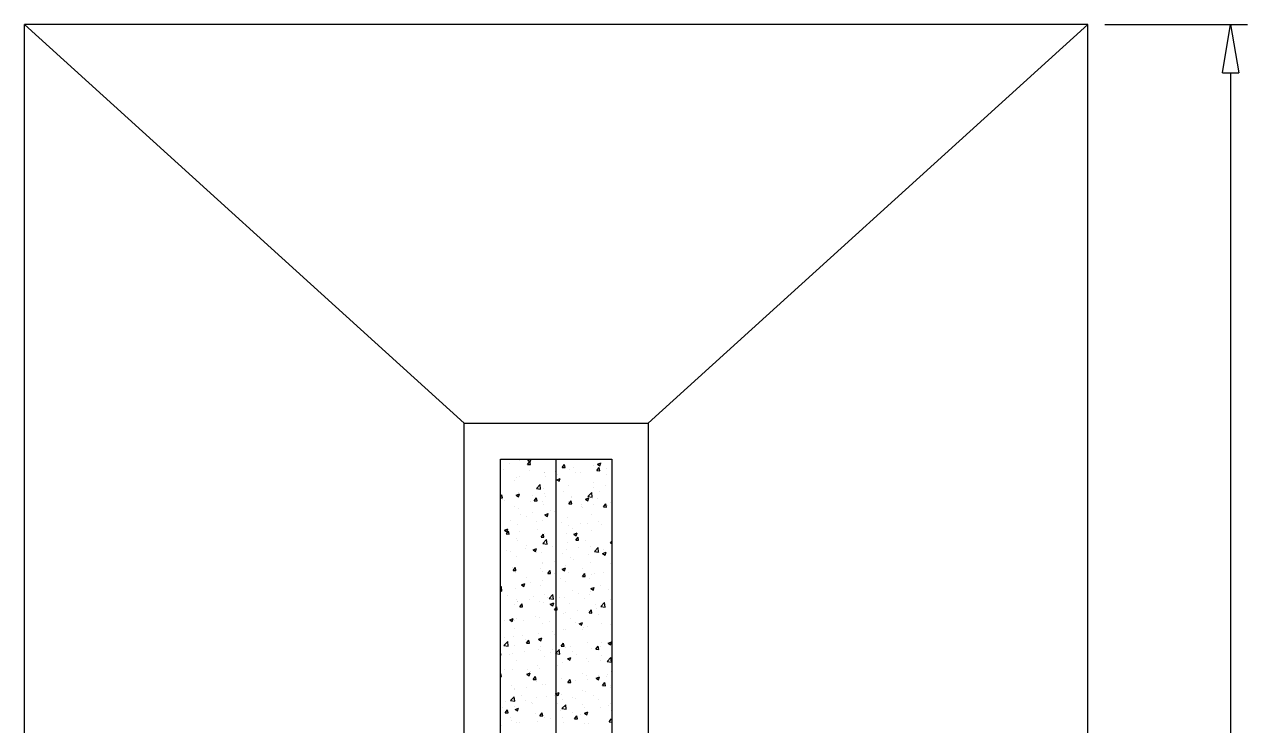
# Model space of a CAD drawing. Header units: millimetres. Extents: x 331487 to 517269, y 198509 to 399936.
# Drawn here: x 431769 to 434300, y 318852 to 320304 of the extents above; entities that cross this region are included whole.
import ezdxf

# ---------------------------------------------------------------- set-up
doc = ezdxf.new("R2010")
doc.units = ezdxf.units.MM
doc.header["$MEASUREMENT"] = 0
doc.layers.add('COLUMN', color=6, linetype='Continuous')
doc.layers.add('FOOTING', color=5, linetype='Continuous')

# ---------------------------------------------------------------- blocks, each defined once
blk = doc.blocks.new('_ClosedBlank')
at = {"color": 0, "linetype": 'ByBlock', "lineweight": -2}
for p, q in [((-1, 0.167), (0, 0)), ((-1, 0.167), (-1, -0.167)), ((0, 0), (-1, -0.167))]:
    blk.add_line(p, q, dxfattribs=at)

msp = doc.modelspace()

# ---------------------------------------------------------------- linework, layer by layer
at = {"layer": 'COLUMN'}
for p, q in [((432754.3, 319403.5), (432984.3, 319403.5)), ((432754.3, 317903.5), (432754.3, 319403.5)), ((432984.3, 319403.5), (432984.3, 317903.5))]:
    msp.add_line(p, q, dxfattribs=at)
at = {"layer": 'COLUMN', "color": 2, "linetype": 'Continuous'}
for p, q in [((432772.5, 319394.8), (432772.5, 319394.8)), ((432794.4, 319402), (432794.4, 319402)), ((432810.2, 319393), (432815, 319398.8)), ((432810.2, 319393), (432816.2, 319392.5)), ((432810.4, 319399.8), (432810.4, 319399.8)), ((432810.8, 319401.6), (432815.9, 319403.5)), ((432810.8, 319401.6), (432815.8, 319398.2)), ((432816.2, 319392.5), (432815, 319398.8)), ((432815.8, 319398.2), (432817.5, 319403.5)), ((432881.9, 319386.7), (432886.8, 319392.5)), ((432887.9, 319386.2), (432886.8, 319392.5)), ((432954.5, 319393.6), (432961.5, 319396.2)), ((432954.5, 319393.6), (432959.5, 319390.2)), ((432959.5, 319390.2), (432961.5, 319396.2)), ((432962.5, 319396.1), (432962.5, 319396.1)), ((432760.2, 319381.9), (432760.2, 319381.9)), ((432787.6, 319366.1), (432787.6, 319366.1)), ((432793.2, 319368.7), (432793.2, 319368.7)), ((432813.6, 319379.7), (432813.6, 319379.7)), ((432845.1, 319376.2), (432845.1, 319376.2)), ((432845.9, 319376.1), (432845.9, 319376.1)), ((432847.2, 319368.7), (432847.2, 319368.7)), ((432866.9, 319377.4), (432866.9, 319377.4)), ((432872.3, 319372), (432872.3, 319372)), ((432881.9, 319386.7), (432887.9, 319386.2)), ((432896.5, 319383.3), (432896.5, 319383.3)), ((432904.2, 319386.1), (432904.2, 319386.1)), ((432910.2, 319377), (432910.2, 319377)), ((432920.3, 319375.2), (432920.3, 319375.2)), ((432947, 319389.7), (432947, 319389.7)), ((432953.7, 319380.5), (432958.5, 319386.2)), ((432953.7, 319380.5), (432959.6, 319379.9)), ((432959.6, 319379.9), (432958.5, 319386.2)), ((432973.3, 319385.3), (432973.3, 319385.3)), ((432973.7, 319372.9), (432973.7, 319372.9)), ((432784.1, 319360.4), (432784.1, 319360.4)), ((432828.3, 319343.3), (432836.1, 319351.4)), ((432828.3, 319343.3), (432837.2, 319341.9)), ((432837.2, 319341.9), (432836.1, 319351.4)), ((432843.9, 319342.9), (432843.9, 319342.9)), ((432870.5, 319361.3), (432877.5, 319364)), ((432870.5, 319361.3), (432875.5, 319357.9)), ((432875.4, 319357.9), (432877.5, 319364)), ((432895.3, 319350), (432895.3, 319350)), ((432945.8, 319356.4), (432945.8, 319356.4)), ((432947, 319345.9), (432947, 319345.9)), ((432972, 319349.2), (432972, 319349.2)), ((432754.3, 319326.4), (432757.2, 319329.8)), ((432754.3, 319323.9), (432758.3, 319323.6)), ((432758.3, 319323.5), (432757.2, 319329.8)), ((432757.8, 319321), (432757.8, 319321)), ((432761.8, 319317.4), (432761.8, 319317.4)), ((432786.5, 319329), (432793.5, 319331.7)), ((432786.5, 319329), (432791.4, 319325.7)), ((432791.4, 319325.7), (432793.5, 319331.7)), ((432792, 319335.4), (432792, 319335.4)), ((432794.1, 319328.6), (432794.1, 319328.6)), ((432820.9, 319329.3), (432820.9, 319329.3)), ((432824.1, 319317.8), (432828.9, 319323.5)), ((432824.1, 319317.8), (432830.1, 319317.3)), ((432830.1, 319317.3), (432828.9, 319323.5)), ((432841.8, 319316.5), (432841.8, 319316.5)), ((432846, 319332.6), (432846, 319332.6)), ((432847.5, 319326.3), (432847.5, 319326.3)), ((432883.8, 319337.5), (432883.8, 319337.5)), ((432894.1, 319316.7), (432894.1, 319316.7)), ((432895.8, 319311.5), (432900.6, 319317.3)), ((432900.1, 319326.5), (432900.1, 319326.5)), ((432901.8, 319311), (432900.6, 319317.3)), ((432900.8, 319324.1), (432900.8, 319324.1)), ((432930.2, 319321), (432937.2, 319323.7)), ((432930.2, 319321), (432935.1, 319317.7)), ((432935, 319326.7), (432942.8, 319334.9)), ((432935, 319326.7), (432943.9, 319325.3)), ((432935.1, 319317.7), (432937.2, 319323.7)), ((432943.9, 319325.3), (432942.8, 319334.8)), ((432944.6, 319323.1), (432944.6, 319323.1)), ((432954.2, 319321.8), (432954.2, 319321.8)), ((432958.4, 319336.5), (432958.4, 319336.5)), ((432783.5, 319306.4), (432783.5, 319306.4)), ((432790.8, 319302.1), (432790.8, 319302.1)), ((432815.2, 319315.1), (432815.2, 319315.1)), ((432819.7, 319293.1), (432819.7, 319293.1)), ((432842.7, 319309.6), (432842.7, 319309.6)), ((432846.1, 319288.8), (432853.1, 319291.5)), ((432851.1, 319285.4), (432853.1, 319291.5)), ((432857.5, 319298.1), (432857.5, 319298.1)), ((432865.7, 319294.5), (432865.7, 319294.5)), ((432868.5, 319312.9), (432868.5, 319312.9)), ((432895.8, 319311.5), (432901.8, 319311)), ((432920.7, 319306.4), (432920.7, 319306.4)), ((432921.9, 319310.6), (432921.9, 319310.6)), ((432924.1, 319304.5), (432924.1, 319304.5)), ((432945.7, 319309.7), (432945.7, 319309.7)), ((432967.5, 319305.2), (432972.4, 319311)), ((432967.5, 319305.2), (432973.5, 319304.7)), ((432973.5, 319304.7), (432972.4, 319311)), ((432975.3, 319308.4), (432975.3, 319308.4)), ((432982.4, 319314.5), (432982.4, 319314.5)), ((432983.6, 319314.7), (432983.6, 319314.7)), ((432774.2, 319277.7), (432774.2, 319277.7)), ((432789.6, 319268.9), (432789.6, 319268.9)), ((432794.6, 319289.8), (432794.6, 319289.8)), ((432807.4, 319284.5), (432807.4, 319284.5)), ((432827.6, 319275.5), (432827.6, 319275.5)), ((432841.5, 319276.3), (432841.5, 319276.3)), ((432846.1, 319288.8), (432851.1, 319285.4)), ((432881, 319273.2), (432881, 319273.2)), ((432892.8, 319283.4), (432892.8, 319283.4)), ((432894.4, 319267), (432894.4, 319267)), ((432919.4, 319270.3), (432919.4, 319270.3)), ((432934.3, 319271), (432934.3, 319271)), ((432943.4, 319289.8), (432943.4, 319289.8)), ((432957.3, 319275.3), (432957.3, 319275.3)), ((432962.2, 319269.5), (432962.2, 319269.5)), ((432762.1, 319256.5), (432769.1, 319259.2)), ((432762.1, 319256.5), (432767.1, 319253.2)), ((432766.2, 319248.9), (432771.1, 319254.6)), ((432766.2, 319248.9), (432772.2, 319248.3)), ((432767.1, 319253.2), (432769.1, 319259.2)), ((432768.3, 319250.4), (432768.3, 319250.4)), ((432772.2, 319248.3), (432771, 319254.6)), ((432787.3, 319239.5), (432787.3, 319239.5)), ((432793.4, 319253.7), (432793.4, 319253.7)), ((432831.2, 319258.7), (432831.2, 319258.7)), ((432838, 319242.6), (432842.8, 319248.3)), ((432838, 319242.6), (432843.9, 319242.1)), ((432840.3, 319243.1), (432840.3, 319243.1)), ((432843.9, 319242), (432842.8, 319248.3)), ((432845.6, 319249.5), (432845.6, 319249.5)), ((432891.6, 319250.1), (432891.6, 319250.1)), ((432903.9, 319259.5), (432903.9, 319259.5)), ((432905.8, 319248.5), (432912.8, 319251.2)), ((432905.8, 319248.5), (432910.8, 319245.2)), ((432909.7, 319236.3), (432914.5, 319242)), ((432910.8, 319245.2), (432912.8, 319251.2)), ((432915.7, 319235.8), (432914.5, 319242)), ((432942.1, 319256.5), (432942.1, 319256.5)), ((432754.7, 319226.6), (432754.7, 319226.6)), ((432767.1, 319214.2), (432767.1, 319214.2)), ((432788.3, 319235.6), (432788.3, 319235.6)), ((432804.9, 319219.2), (432804.9, 319219.2)), ((432808.1, 319224.4), (432808.1, 319224.4)), ((432821.8, 319216.3), (432828.8, 319219)), ((432821.8, 319216.3), (432826.8, 319212.9)), ((432826.8, 319212.9), (432828.8, 319219)), ((432841.5, 319229.3), (432850.4, 319227.9)), ((432841.6, 319229.3), (432849.3, 319237.4)), ((432850.4, 319227.9), (432849.3, 319237.4)), ((432861.5, 319222.1), (432861.5, 319222.1)), ((432868.1, 319227.5), (432868.1, 319227.5)), ((432890.4, 319216.8), (432890.4, 319216.8)), ((432893.1, 319230.8), (432893.1, 319230.8)), ((432909.7, 319236.3), (432915.7, 319235.8)), ((432914.9, 319219.9), (432914.9, 319219.9)), ((432931, 319235.8), (432931, 319235.8)), ((432940.9, 319223.2), (432940.9, 319223.2)), ((432948.3, 319212.8), (432956.1, 319220.9)), ((432957.2, 319211.4), (432956, 319220.9)), ((432968.2, 319217.6), (432968.2, 319217.6)), ((432981.4, 319230), (432984.3, 319233.5)), ((432981.4, 319230), (432984.3, 319229.8)), ((432775.8, 319213.2), (432775.8, 319213.2)), ((432787.1, 319202.3), (432787.1, 319202.3)), ((432829.2, 319210.9), (432829.2, 319210.9)), ((432839.1, 319209.8), (432839.1, 319209.8)), ((432841.5, 319189.8), (432841.5, 319189.8)), ((432866.8, 319191.4), (432866.8, 319191.4)), ((432882.6, 319208.7), (432882.6, 319208.7)), ((432899.8, 319199.8), (432899.8, 319199.8)), ((432904.7, 319196.4), (432904.7, 319196.4)), ((432935.9, 319206.4), (432935.9, 319206.4)), ((432939.7, 319189.9), (432939.7, 319189.9)), ((432948.3, 319212.8), (432957.2, 319211.4)), ((432958.1, 319209.9), (432958.1, 319209.9)), ((432965.5, 319208.3), (432972.5, 319210.9)), ((432965.5, 319208.3), (432970.5, 319204.9)), ((432967.8, 319204.7), (432967.8, 319204.7)), ((432970.5, 319204.9), (432972.5, 319210.9)), ((432778.6, 319179.8), (432778.6, 319179.8)), ((432780.1, 319173.6), (432784.9, 319179.4)), ((432780.1, 319173.6), (432786.1, 319173.1)), ((432783.2, 319179.8), (432783.2, 319179.8)), ((432786.1, 319173.1), (432784.9, 319179.4)), ((432785.9, 319169), (432785.9, 319169)), ((432788.2, 319173.5), (432788.2, 319173.5)), ((432837.8, 319176.5), (432837.8, 319176.5)), ((432841.6, 319171.3), (432841.6, 319171.3)), ((432841.8, 319188.1), (432841.8, 319188.1)), ((432851.8, 319167.4), (432856.7, 319173.1)), ((432851.8, 319167.4), (432857.8, 319166.8)), ((432857.8, 319166.8), (432856.7, 319173.1)), ((432865.4, 319167.9), (432865.4, 319167.9)), ((432881.5, 319176), (432888.5, 319178.7)), ((432881.5, 319176), (432886.5, 319172.7)), ((432886.5, 319172.7), (432888.5, 319178.7)), ((432889.2, 319183.5), (432889.2, 319183.5)), ((432895, 319169), (432895, 319169)), ((432923.6, 319161.1), (432928.4, 319166.8)), ((432923.8, 319177.9), (432923.8, 319177.9)), ((432929.5, 319160.6), (432928.4, 319166.8)), ((432941.5, 319165.3), (432941.5, 319165.3)), ((432948.3, 319166.8), (432948.3, 319166.8)), ((432966.6, 319168.5), (432966.6, 319168.5)), ((432982.1, 319187.9), (432982.1, 319187.9)), ((432754.3, 319138.4), (432755.9, 319140)), ((432757, 319130.5), (432755.9, 319140)), ((432797.5, 319143.8), (432804.5, 319146.4)), ((432797.5, 319143.8), (432802.5, 319140.4)), ((432802.5, 319140.4), (432804.5, 319146.4)), ((432807.1, 319157.9), (432807.1, 319157.9)), ((432815.5, 319148.7), (432815.5, 319148.7)), ((432836.6, 319143.2), (432836.6, 319143.2)), ((432840.5, 319152), (432840.5, 319152)), ((432878.4, 319156.9), (432878.4, 319156.9)), ((432888, 319150.2), (432888, 319150.2)), ((432923.6, 319161.1), (432929.5, 319160.6)), ((432938.5, 319156.6), (432938.5, 319156.6)), ((432941.2, 319135.7), (432948.2, 319138.4)), ((432946.2, 319132.4), (432948.2, 319138.4)), ((432962, 319142.9), (432962, 319142.9)), ((432754.3, 319130.9), (432757, 319130.5)), ((432768.7, 319122.4), (432768.7, 319122.4)), ((432784.7, 319135.7), (432784.7, 319135.7)), ((432822.1, 319120.2), (432822.1, 319120.2)), ((432845.3, 319122.9), (432845.3, 319122.9)), ((432852.1, 319117.5), (432852.1, 319117.5)), ((432854.8, 319115.4), (432862.6, 319123.5)), ((432854.8, 319115.3), (432863.7, 319114)), ((432863.7, 319114), (432862.6, 319123.5)), ((432875.5, 319117.9), (432875.5, 319117.9)), ((432886.8, 319116.9), (432886.8, 319116.9)), ((432903.6, 319132.9), (432903.6, 319132.9)), ((432915.2, 319125.8), (432915.2, 319125.8)), ((432928.9, 319115.7), (432928.9, 319115.7)), ((432937.3, 319123.3), (432937.3, 319123.3)), ((432940.3, 319129.1), (432940.3, 319129.1)), ((432941.2, 319135.7), (432946.2, 319132.4)), ((432978.1, 319134.1), (432978.1, 319134.1)), ((432982.3, 319113.4), (432982.3, 319113.4)), ((432783.5, 319102.4), (432783.5, 319102.4)), ((432787, 319112.9), (432787, 319112.9)), ((432789.2, 319109.2), (432789.2, 319109.2)), ((432789.8, 319109), (432789.8, 319109)), ((432794, 319098.4), (432798.8, 319104.2)), ((432794, 319098.4), (432800, 319097.9)), ((432800, 319097.9), (432798.8, 319104.2)), ((432814.2, 319112.5), (432814.2, 319112.5)), ((432835.4, 319109.9), (432835.4, 319109.9)), ((432843.2, 319106.8), (432843.2, 319106.8)), ((432857.2, 319103.5), (432864.2, 319106.2)), ((432857.2, 319103.5), (432862.1, 319100.1)), ((432862.1, 319100.1), (432864.2, 319106.2)), ((432865.7, 319092.1), (432870.5, 319097.9)), ((432865.7, 319092.1), (432871.7, 319091.6)), ((432871.7, 319091.6), (432870.5, 319097.9)), ((432896.6, 319104.5), (432896.6, 319104.5)), ((432914, 319089.7), (432914, 319089.7)), ((432936.1, 319090.1), (432936.1, 319090.1)), ((432937.4, 319085.9), (432942.3, 319091.6)), ((432943.4, 319085.3), (432942.3, 319091.6)), ((432950, 319102.2), (432950, 319102.2)), ((432951.8, 319094.7), (432951.8, 319094.7)), ((432961.5, 319098.8), (432969.3, 319106.9)), ((432961.5, 319098.8), (432970.4, 319097.4)), ((432970.4, 319097.4), (432969.3, 319106.9)), ((432762.9, 319069.8), (432762.9, 319069.8)), ((432773.2, 319071.2), (432780.2, 319073.9)), ((432773.2, 319071.2), (432778.1, 319067.9)), ((432778.1, 319067.9), (432780.2, 319073.9)), ((432782.3, 319069.1), (432782.3, 319069.1)), ((432787.9, 319073.1), (432787.9, 319073.1)), ((432802.2, 319069.4), (432802.2, 319069.4)), ((432825.8, 319078.1), (432825.8, 319078.1)), ((432834.2, 319076.6), (432834.2, 319076.6)), ((432841.2, 319063.2), (432841.2, 319063.2)), ((432855.6, 319067.1), (432855.6, 319067.1)), ((432885.5, 319083.7), (432885.5, 319083.7)), ((432888.9, 319086.4), (432888.9, 319086.4)), ((432899.5, 319073.2), (432899.5, 319073.2)), ((432909, 319064.8), (432909, 319064.8)), ((432916.9, 319063.2), (432923.9, 319065.9)), ((432916.9, 319063.2), (432921.8, 319059.9)), ((432921.8, 319059.9), (432923.9, 319065.9)), ((432937.4, 319085.9), (432943.4, 319085.3)), ((432957.8, 319083.2), (432957.8, 319083.2)), ((432962.4, 319062.6), (432962.4, 319062.6)), ((432782.9, 319053.2), (432782.9, 319053.2)), ((432799.5, 319038.6), (432799.5, 319038.6)), ((432833, 319043.3), (432833, 319043.3)), ((432862.6, 319046.9), (432862.6, 319046.9)), ((432865.1, 319041.2), (432865.1, 319041.2)), ((432884.3, 319050.4), (432884.3, 319050.4)), ((432887.6, 319050.2), (432887.6, 319050.2)), ((432923.5, 319051.3), (432923.5, 319051.3)), ((432925.5, 319055.2), (432925.5, 319055.2)), ((432934.8, 319056.8), (432934.8, 319056.8)), ((432981.8, 319061.3), (432981.8, 319061.3)), ((432761.3, 319017.9), (432769.1, 319026.1)), ((432761.3, 319017.9), (432770.2, 319016.6)), ((432761.6, 319033.6), (432761.6, 319033.6)), ((432770.2, 319016.6), (432769.1, 319026)), ((432781, 319035.8), (432781, 319035.8)), ((432782.7, 319018.3), (432782.7, 319018.3)), ((432806.8, 319031.2), (432806.8, 319031.2)), ((432807.9, 319023.2), (432812.7, 319028.9)), ((432807.9, 319023.2), (432813.8, 319022.7)), ((432813.8, 319022.7), (432812.7, 319028.9)), ((432832.8, 319031), (432839.8, 319033.7)), ((432832.8, 319031), (432837.8, 319027.6)), ((432836.1, 319016), (432836.1, 319016)), ((432837.8, 319027.6), (432839.8, 319033.7)), ((432879.6, 319016.9), (432884.4, 319022.7)), ((432879.6, 319016.9), (432885.6, 319016.4)), ((432883.1, 319017.1), (432883.1, 319017.1)), ((432885.6, 319016.4), (432884.4, 319022.7)), ((432889.5, 319013.8), (432889.5, 319013.8)), ((432899.2, 319015.8), (432899.2, 319015.8)), ((432933.6, 319023.5), (432933.6, 319023.5)), ((432951.3, 319010.6), (432956.1, 319016.4)), ((432957.3, 319010.1), (432956.1, 319016.4)), ((432961.7, 319016.3), (432961.7, 319016.3)), ((432962.4, 319024.1), (432962.4, 319024.1)), ((432976.6, 319023), (432983.6, 319025.7)), ((432976.6, 319023), (432981.5, 319019.6)), ((432981.5, 319019.6), (432983.6, 319025.7)), ((432754.3, 319000.8), (432755.8, 319001.4)), ((432754.3, 318997), (432755.8, 319001.4)), ((432773.1, 318999.2), (432773.1, 318999.2)), ((432779.8, 319002.5), (432779.8, 319002.5)), ((432803.8, 319004.8), (432803.8, 319004.8)), ((432831.8, 319010), (432831.8, 319010)), ((432836.3, 319007.5), (432836.3, 319007.5)), ((432845, 318996.2), (432845, 318996.2)), ((432857.2, 319002.6), (432857.2, 319002.6)), ((432861.3, 319010.8), (432861.3, 319010.8)), ((432868.1, 319001.4), (432875.9, 319009.5)), ((432868.1, 319001.4), (432876.9, 319000)), ((432876.9, 319000), (432875.8, 319009.5)), ((432892.5, 318990.7), (432899.5, 318993.4)), ((432892.5, 318990.7), (432897.5, 318987.4)), ((432897.5, 318987.4), (432899.5, 318993.4)), ((432903.3, 319006.2), (432903.3, 319006.2)), ((432910.6, 319000.3), (432910.6, 319000.3)), ((432932.4, 318990.2), (432932.4, 318990.2)), ((432942.9, 319011.5), (432942.9, 319011.5)), ((432951.3, 319010.6), (432957.3, 319010.1)), ((432961.1, 318987.9), (432961.1, 318987.9)), ((432964, 318998.1), (432964, 318998.1)), ((432974.8, 318984.8), (432982.6, 318993)), ((432983.7, 318983.4), (432982.6, 318992.9)), ((432984.3, 318997.7), (432984.3, 318997.7)), ((432762.8, 318967.4), (432762.8, 318967.4)), ((432778.6, 318969.2), (432778.6, 318969.2)), ((432786.7, 318986.2), (432786.7, 318986.2)), ((432808.5, 318958.5), (432815.5, 318961.2)), ((432810, 318968), (432810, 318968)), ((432813.5, 318955.1), (432815.5, 318961.1)), ((432816.2, 318965.2), (432816.2, 318965.2)), ((432830.6, 318976.7), (432830.6, 318976.7)), ((432835, 318971.3), (432835, 318971.3)), ((432869.6, 318962.9), (432869.6, 318962.9)), ((432872.9, 318976.3), (432872.9, 318976.3)), ((432881.9, 318983.8), (432881.9, 318983.8)), ((432936.1, 318984.6), (432936.1, 318984.6)), ((432974.8, 318984.8), (432983.7, 318983.4)), ((432983.1, 318964.4), (432983.1, 318964.4)), ((432754.3, 318959.4), (432754.8, 318960)), ((432754.3, 318953.9), (432756, 318953.7)), ((432756, 318953.7), (432754.8, 318960)), ((432777.4, 318936), (432777.4, 318936)), ((432808.5, 318958.5), (432813.5, 318955.1)), ((432821.7, 318948), (432826.6, 318953.7)), ((432821.7, 318948), (432827.7, 318947.5)), ((432827.7, 318947.4), (432826.5, 318953.7)), ((432829.3, 318943.5), (432829.3, 318943.5)), ((432840.9, 318936.6), (432840.9, 318936.6)), ((432846.6, 318936.9), (432846.6, 318936.9)), ((432880.7, 318950.5), (432880.7, 318950.5)), ((432893.5, 318941.7), (432898.3, 318947.4)), ((432893.5, 318941.7), (432899.4, 318941.2)), ((432899.4, 318941.2), (432898.3, 318947.4)), ((432899.2, 318946.6), (432899.2, 318946.6)), ((432909.8, 318945.2), (432909.8, 318945.2)), ((432923, 318960.7), (432923, 318960.7)), ((432931.2, 318956.9), (432931.2, 318956.9)), ((432934.8, 318948.5), (432934.8, 318948.5)), ((432952.2, 318950.5), (432959.2, 318953.1)), ((432952.2, 318950.5), (432957.2, 318947.1)), ((432957.2, 318947.1), (432959.2, 318953.1)), ((432957.5, 318956.6), (432957.5, 318956.6)), ((432965.2, 318935.4), (432970, 318941.2)), ((432971.2, 318934.9), (432970, 318941.2)), ((432972.7, 318953.5), (432972.7, 318953.5)), ((432976.4, 318958.4), (432976.4, 318958.4)), ((432774.6, 318904), (432782.4, 318912.1)), ((432783.5, 318902.6), (432782.4, 318912.1)), ((432782.6, 318926.6), (432782.6, 318926.6)), ((432783.7, 318928.6), (432783.7, 318928.6)), ((432796.8, 318914.1), (432796.8, 318914.1)), ((432808.7, 318931.9), (432808.7, 318931.9)), ((432850.1, 318911.8), (432850.1, 318911.8)), ((432864.9, 318914.6), (432864.9, 318914.6)), ((432868.2, 318918.2), (432875.2, 318920.9)), ((432868.2, 318918.2), (432873.2, 318914.8)), ((432873.2, 318914.8), (432875.2, 318920.9)), ((432879.5, 318917.2), (432879.5, 318917.2)), ((432923.2, 318924.6), (432923.2, 318924.6)), ((432930, 318923.6), (432930, 318923.6)), ((432946.4, 318914), (432946.4, 318914)), ((432965.2, 318935.4), (432971.2, 318934.9)), ((432981.5, 318934.6), (432981.5, 318934.6)), ((432981.9, 318931.1), (432981.9, 318931.1)), ((432757.4, 318889.2), (432757.4, 318889.2)), ((432764.5, 318902.9), (432764.5, 318902.9)), ((432774.6, 318904), (432783.5, 318902.6)), ((432776.2, 318902.7), (432776.2, 318902.7)), ((432782.4, 318892.5), (432782.4, 318892.5)), ((432784.2, 318885.9), (432791.2, 318888.6)), ((432784.2, 318885.9), (432789.2, 318882.6)), ((432789.2, 318882.6), (432791.2, 318888.6)), ((432806.5, 318904.6), (432806.5, 318904.6)), ((432817.8, 318900.6), (432817.8, 318900.6)), ((432820.3, 318897.4), (432820.3, 318897.4)), ((432828.1, 318910.2), (432828.1, 318910.2)), ((432871.2, 318898.4), (432871.2, 318898.4)), ((432881.3, 318887.4), (432889.1, 318895.5)), ((432881.3, 318887.4), (432890.2, 318886)), ((432883.4, 318905.8), (432883.4, 318905.8)), ((432890.2, 318886), (432889.1, 318895.5)), ((432903.5, 318909.6), (432903.5, 318909.6)), ((432908.5, 318909.1), (432908.5, 318909.1)), ((432924.6, 318896.1), (432924.6, 318896.1)), ((432928.8, 318890.3), (432928.8, 318890.3)), ((432956.9, 318907.3), (432956.9, 318907.3)), ((432961.4, 318889.6), (432961.4, 318889.6)), ((432978, 318893.9), (432978, 318893.9)), ((432980.7, 318897.8), (432980.7, 318897.8)), ((432763.9, 318879), (432768.7, 318884.8)), ((432763.9, 318879), (432769.9, 318878.5)), ((432769.9, 318878.5), (432768.7, 318884.8)), ((432775, 318869.4), (432775, 318869.4)), ((432776.9, 318863.2), (432776.9, 318863.2)), ((432826.9, 318876.9), (432826.9, 318876.9)), ((432830.2, 318861), (432830.2, 318861)), ((432835.6, 318872.8), (432840.4, 318878.5)), ((432835.6, 318872.8), (432841.6, 318872.2)), ((432841.6, 318872.2), (432840.4, 318878.5)), ((432844.7, 318869.6), (432844.7, 318869.6)), ((432857.1, 318866.3), (432857.1, 318866.3)), ((432878.2, 318883.9), (432878.2, 318883.9)), ((432882.2, 318869.6), (432882.2, 318869.6)), ((432903, 318879.6), (432903, 318879.6)), ((432907.3, 318866.5), (432912.2, 318872.2)), ((432907.3, 318866.5), (432913.3, 318866)), ((432913.3, 318866), (432912.2, 318872.2)), ((432920, 318874.6), (432920, 318874.6)), ((432927.9, 318877.9), (432934.9, 318880.6)), ((432927.9, 318877.9), (432932.9, 318874.6)), ((432932.9, 318874.6), (432934.9, 318880.6)), ((432979.1, 318860.2), (432983.9, 318866)), ((432979.1, 318860.2), (432984.3, 318859.7)), ((432979.5, 318864.5), (432979.5, 318864.5)), ((432983.2, 318882.9), (432983.2, 318882.9)), ((432984.3, 318863.4), (432983.9, 318865.9)), ((432756.1, 318853), (432756.1, 318853)), ((432786.4, 318859.6), (432786.4, 318859.6)), ((432794, 318858), (432794, 318858)), ((432883.6, 318858.7), (432883.6, 318858.7)), ((432927.5, 318857), (432927.5, 318857)), ((432937, 318856.5), (432937, 318856.5))]:
    msp.add_line(p, q, dxfattribs=at)
at = {"layer": 'FOOTING'}
for p, q in [((431769.3, 317003.5), (431769.3, 320303.5)), ((433969.3, 320303.5), (431769.3, 320303.5)), ((432679.3, 319478.5), (431769.3, 320303.5)), ((433059.3, 319478.5), (433969.3, 320303.5)), ((433969.3, 317003.5), (433969.3, 320303.5)), ((432679.3, 319478.5), (433059.3, 319478.5)), ((432679.3, 317828.5), (432679.3, 319478.5)), ((433059.3, 319478.5), (433059.3, 317828.5)), ((432869.3, 317903.5), (432869.3, 319403.5))]:
    msp.add_line(p, q, dxfattribs=at)
at = {"layer": 'FOOTING', "color": 4}
for p, q in [((434004.3, 320303.5), (434299.6, 320303.5)), ((434264.6, 320203.5), (434264.6, 317103.5))]:
    msp.add_line(p, q, dxfattribs=at)

# ---------------------------------------------------------------- block references
at = {"layer": 'FOOTING', "color": 4, "xscale": 100, "yscale": 100, "zscale": 100, "rotation": 90}
msp.add_blockref('_ClosedBlank', (434264.6, 320303.5), dxfattribs=at)

doc.saveas('drawing.dxf')
